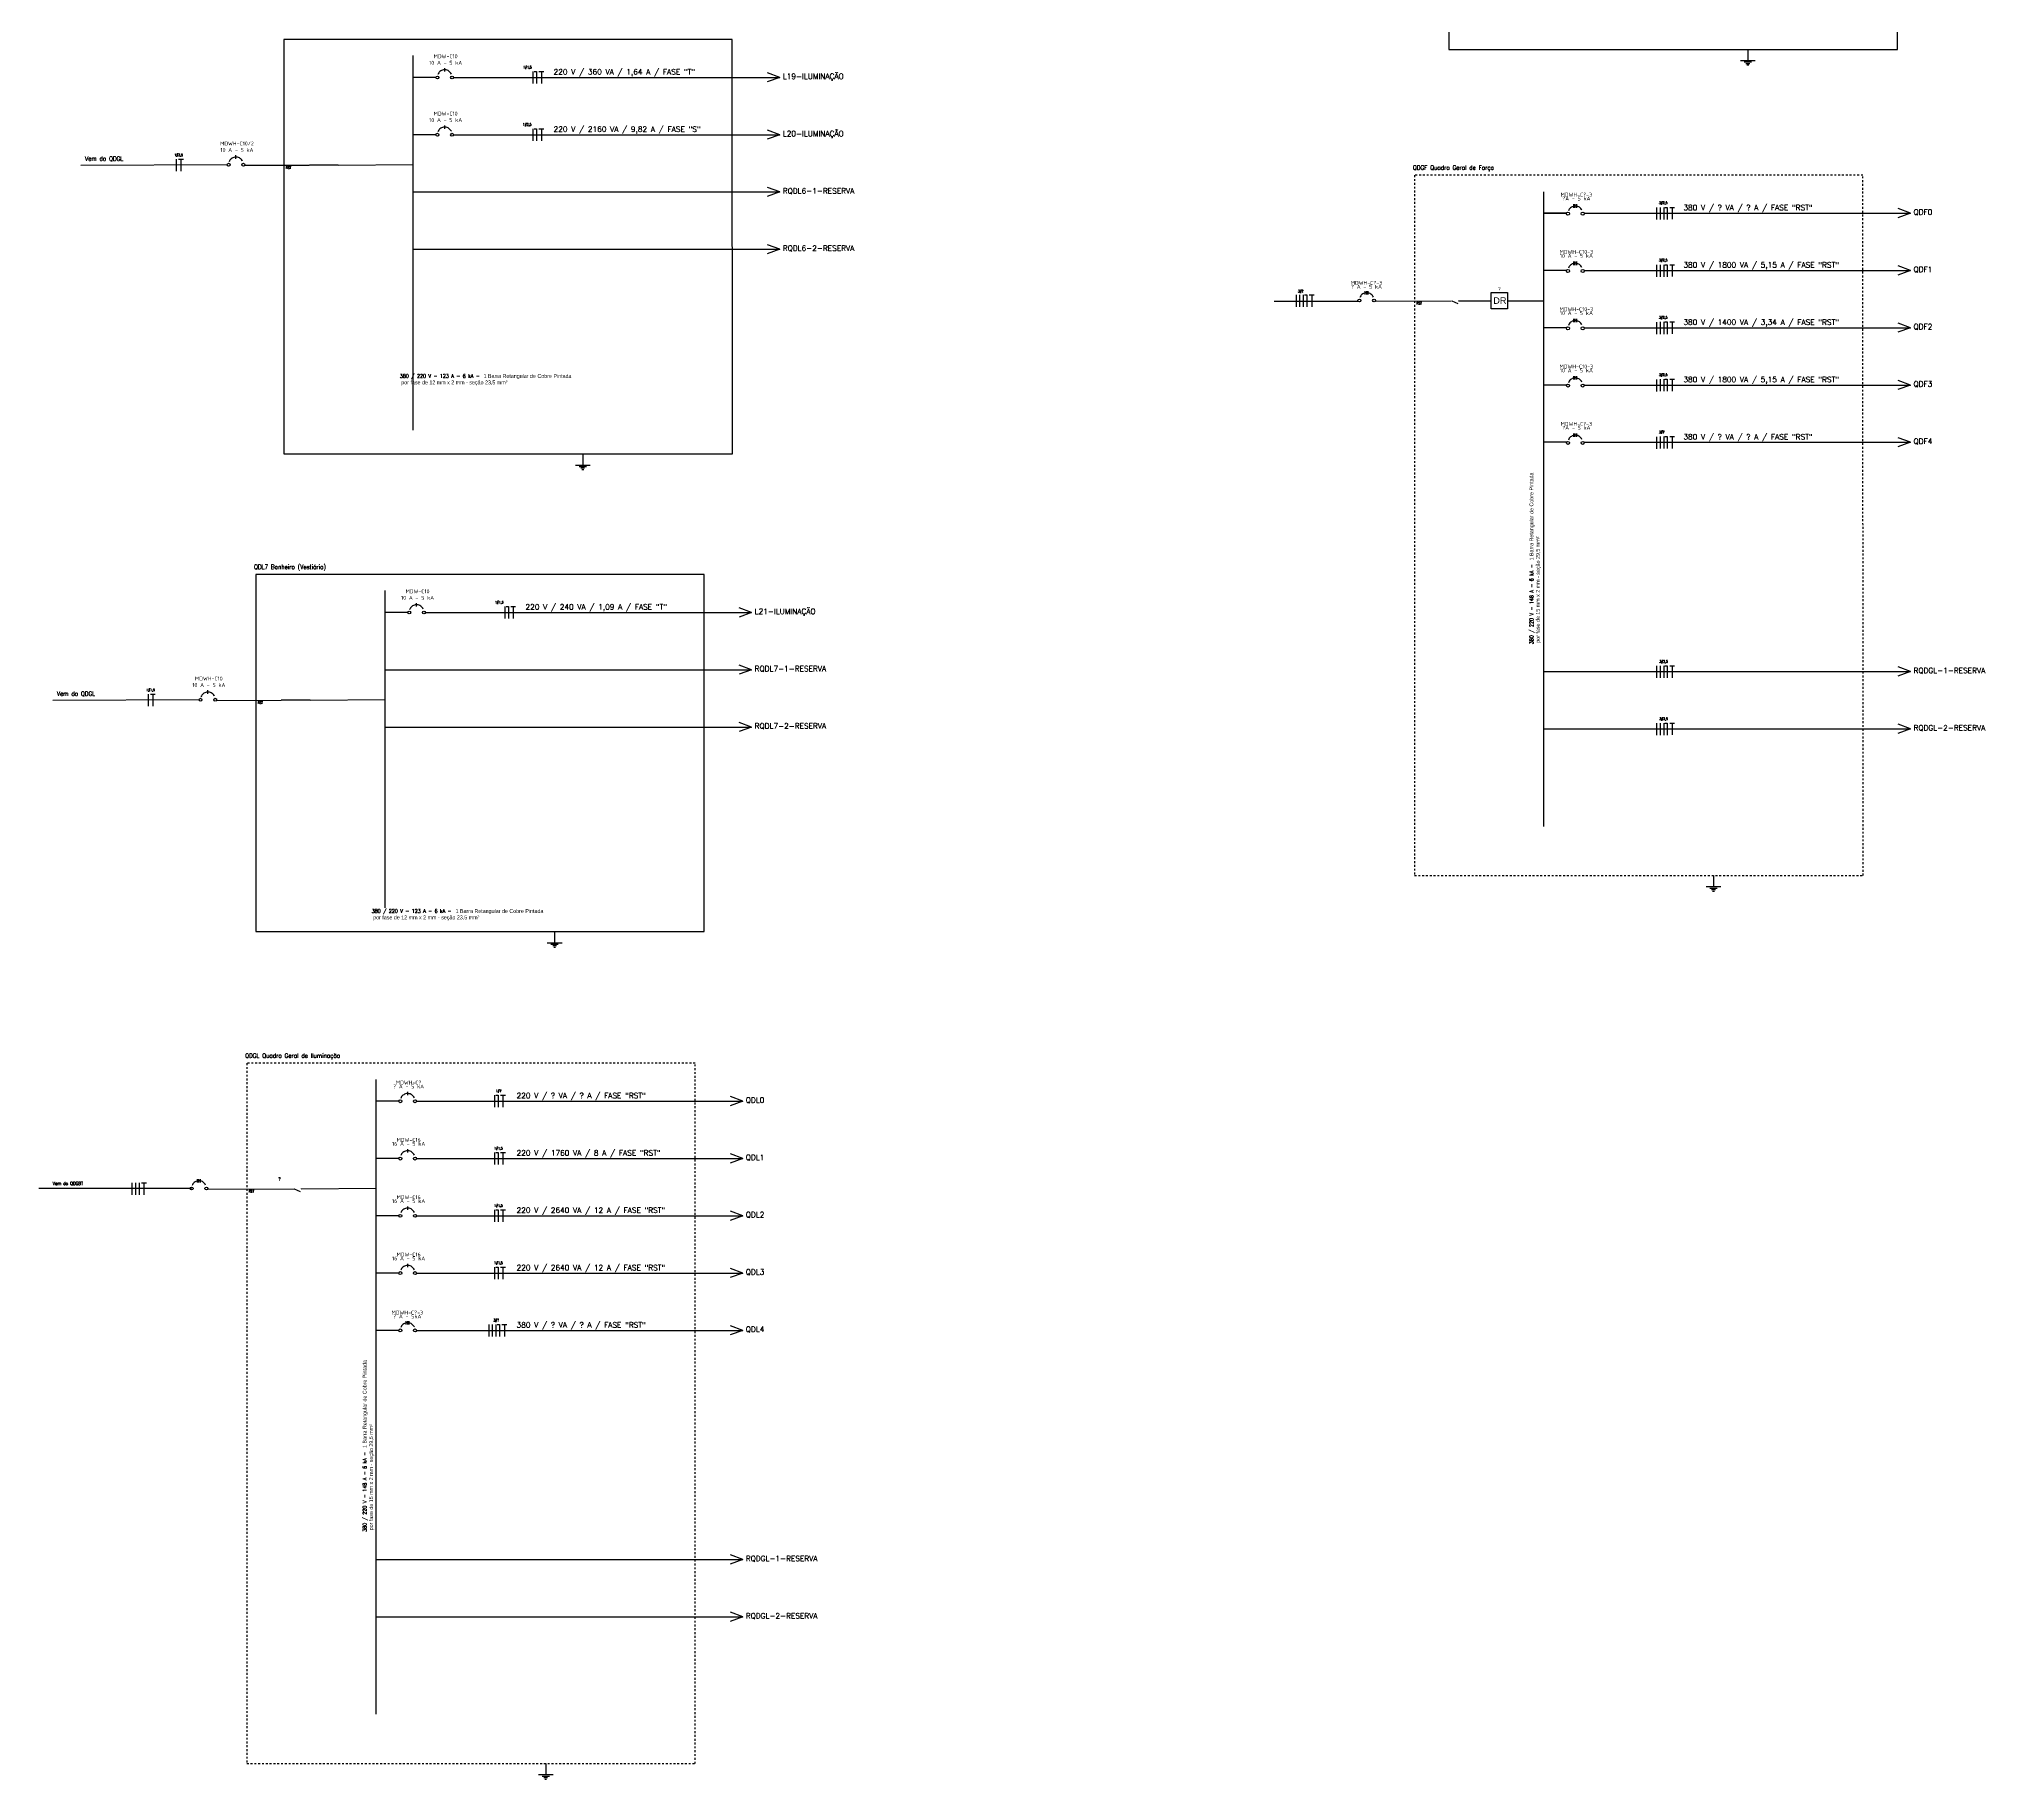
# Model space of a CAD drawing. Extents: x -259 to 641, y -96 to 322.
# Drawn here: x 462.2 to 564.4, y -95.7 to -4.4 of the extents above; entities that cross this region are included whole.
import ezdxf

# ---------------------------------------------------------------- set-up
doc = ezdxf.new("R2010")
doc.units = 0
doc.header["$MEASUREMENT"] = 0
doc.linetypes.add('DASHED2', pattern=[0.375, 0.25, -0.125])
doc.linetypes.add('NULL', pattern=[0])
for name, color, linetype in [('ELET_UNIFILAR_TEXTO', 4, 'Continuous'), ('ELET_UNIFILAR_TEXTO2', 4, 'Continuous'), ('ELT_UNIFILAR_DESENHO', 5, 'Continuous')]:
    doc.layers.add(name, color=color, linetype=linetype)
doc.styles.add('textstyle4', font='arial.ttf')
doc.styles.add('textstyle5', font='')
doc.styles.add('textstyle7', font='romans__.ttf')
doc.styles.get('textstyle5').set_extended_font_data('Standard')

msp = doc.modelspace()

# ---------------------------------------------------------------- hatches: boundary and pattern name
at = {"layer": 'ELT_UNIFILAR_DESENHO', "linetype": 'Continuous', "transparency": 33554687}
h = msp.add_hatch(color=256, dxfattribs=at)
edge = h.paths.add_edge_path(flags=0)
edge.add_arc((536.389, -18.106), 0.0158, 180, 360)
edge.add_arc((536.389, -18.106), 0.0158, 0, 180)
edge = h.paths.add_edge_path(flags=0)
edge.add_arc((536.751, -18.107), 0.0158, 180, 360)
edge.add_arc((536.751, -18.107), 0.0158, 0, 180)
h = msp.add_hatch(color=256, dxfattribs=at)
edge = h.paths.add_edge_path(flags=0)
edge.add_arc((475.615, -64.717), 0.0158, 180, 360)
edge.add_arc((475.615, -64.717), 0.0158, 0, 180)
edge = h.paths.add_edge_path(flags=0)
edge.add_arc((475.977, -64.718), 0.0158, 180, 360)
edge.add_arc((475.977, -64.718), 0.0158, 0, 180)

# ---------------------------------------------------------------- linework, layer by layer
at = {"layer": 'ELT_UNIFILAR_DESENHO'}
for p, q in [((536.253, 13.836), (536.253, -4.908)), ((559.801, -4.908), (559.793, 13.836)), ((498.629, -4.388), (475.089, -4.388)), ((475.089, -4.388), (475.089, -26.139)), ((498.636, -26.139), (498.629, -4.388)), ((536.253, -4.908), (559.801, -4.908)), ((551.948, -4.908), (551.948, -5.49)), ((481.879, -24.891), (481.879, -5.233)), ((483.535, -6.067), (483.535, -5.887)), ((488.169, -6.068), (488.169, -6.7)), ((488.232, -6.068), (488.359, -6.068)), ((488.359, -6.068), (488.359, -6.7)), ((488.484, -6.068), (488.737, -6.068)), ((488.61, -6.068), (488.61, -6.7)), ((551.562, -5.49), (552.334, -5.49)), ((551.755, -5.567), (552.141, -5.567)), ((551.851, -5.644), (552.045, -5.644)), ((551.9, -5.722), (551.996, -5.722)), ((483.072, -6.376), (481.879, -6.376)), ((483.999, -6.376), (501.125, -6.376)), ((501.125, -6.376), (500.465, -6.618)), ((501.125, -6.376), (500.474, -6.136)), ((483.535, -9.074), (483.535, -8.894)), ((488.169, -9.075), (488.169, -9.707)), ((488.232, -9.075), (488.359, -9.075)), ((488.359, -9.075), (488.359, -9.707)), ((488.484, -9.075), (488.737, -9.075)), ((488.61, -9.075), (488.61, -9.707)), ((501.125, -9.384), (500.474, -9.143)), ((483.072, -9.384), (481.879, -9.384)), ((483.999, -9.384), (501.125, -9.384)), ((501.125, -9.384), (500.465, -9.625)), ((464.441, -10.979), (472.116, -10.956)), ((469.437, -10.663), (469.437, -11.295)), ((469.563, -10.663), (469.815, -10.663)), ((469.689, -10.663), (469.689, -11.295)), ((472.579, -10.646), (472.579, -10.466)), ((472.579, -10.646), (472.579, -10.466)), ((473.036, -10.992), (476.427, -10.979)), ((477.943, -10.979), (476.431, -10.98)), ((477.943, -10.979), (481.879, -10.942)), ((501.125, -12.392), (500.474, -12.151)), ((481.879, -12.392), (501.125, -12.392)), ((501.125, -12.392), (500.465, -12.633)), ((541.24, -45.703), (541.24, -12.38)), ((542.813, -13.217), (542.813, -13.037)), ((542.891, -13.217), (542.891, -13.037)), ((542.968, -13.217), (542.968, -13.037)), ((547.151, -13.207), (547.151, -13.839)), ((547.341, -13.2), (547.341, -13.832)), ((547.53, -13.2), (547.53, -13.832)), ((547.593, -13.2), (547.72, -13.2)), ((547.72, -13.2), (547.72, -13.832)), ((547.845, -13.2), (548.098, -13.2)), ((547.972, -13.193), (547.972, -13.824)), ((560.487, -13.501), (559.836, -13.26)), ((542.434, -13.501), (541.24, -13.501)), ((541.24, -13.501), (542.434, -13.501)), ((543.36, -13.501), (560.487, -13.501)), ((560.487, -13.501), (559.826, -13.743)), ((501.125, -15.399), (500.474, -15.159)), ((481.879, -15.399), (501.125, -15.399)), ((501.125, -15.399), (500.465, -15.641)), ((542.813, -16.225), (542.813, -16.044)), ((542.891, -16.225), (542.891, -16.044)), ((542.968, -16.225), (542.968, -16.044)), ((547.151, -16.215), (547.151, -16.847)), ((547.341, -16.208), (547.341, -16.84)), ((547.53, -16.208), (547.53, -16.84)), ((547.593, -16.208), (547.72, -16.208)), ((547.72, -16.208), (547.72, -16.84)), ((547.845, -16.208), (548.098, -16.208)), ((547.972, -16.2), (547.972, -16.832)), ((560.487, -16.509), (559.836, -16.268)), ((542.434, -16.509), (541.24, -16.509)), ((543.36, -16.509), (560.487, -16.509)), ((560.487, -16.509), (559.826, -16.75)), ((527.088, -18.125), (531.484, -18.119)), ((528.229, -17.789), (528.229, -18.42)), ((528.419, -17.788), (528.419, -18.42)), ((528.609, -17.788), (528.609, -18.42)), ((528.672, -17.788), (528.798, -17.788)), ((528.798, -17.788), (528.798, -18.42)), ((528.924, -17.788), (529.176, -17.788)), ((529.05, -17.788), (529.05, -18.42)), ((531.863, -17.772), (531.863, -17.591)), ((531.94, -17.772), (531.94, -17.591)), ((532.017, -17.772), (532.017, -17.591)), ((532.397, -18.117), (536.374, -18.112)), ((536.765, -18.104), (538.471, -18.104)), ((539.329, -18.104), (541.24, -18.104)), ((542.813, -19.232), (542.813, -19.052)), ((542.891, -19.232), (542.891, -19.052)), ((542.968, -19.232), (542.968, -19.052)), ((547.151, -19.223), (547.151, -19.855)), ((547.341, -19.215), (547.341, -19.847)), ((547.53, -19.215), (547.53, -19.847)), ((547.593, -19.215), (547.72, -19.215)), ((547.72, -19.215), (547.72, -19.847)), ((547.845, -19.215), (548.098, -19.215)), ((547.972, -19.208), (547.972, -19.84)), ((560.487, -19.517), (559.836, -19.276)), ((542.434, -19.517), (541.24, -19.517)), ((543.36, -19.517), (560.487, -19.517)), ((560.487, -19.517), (559.826, -19.758)), ((542.813, -22.24), (542.813, -22.06)), ((542.891, -22.24), (542.891, -22.06)), ((542.968, -22.24), (542.968, -22.06)), ((547.151, -22.23), (547.151, -22.862)), ((547.341, -22.223), (547.341, -22.855)), ((547.53, -22.223), (547.53, -22.855)), ((547.593, -22.223), (547.72, -22.223)), ((547.72, -22.223), (547.72, -22.855)), ((547.845, -22.223), (548.098, -22.223)), ((547.972, -22.216), (547.972, -22.848)), ((560.487, -22.524), (559.836, -22.284)), ((542.434, -22.524), (541.24, -22.524)), ((543.36, -22.524), (560.487, -22.524)), ((560.487, -22.524), (559.826, -22.766)), ((542.434, -25.532), (541.24, -25.532)), ((542.813, -25.248), (542.813, -25.068)), ((542.891, -25.248), (542.891, -25.068)), ((542.968, -25.248), (542.968, -25.068)), ((543.36, -25.532), (560.487, -25.532)), ((547.151, -25.238), (547.151, -25.87)), ((547.341, -25.231), (547.341, -25.863)), ((547.53, -25.231), (547.53, -25.863)), ((547.593, -25.231), (547.72, -25.231)), ((547.72, -25.231), (547.72, -25.863)), ((547.845, -25.231), (548.098, -25.231)), ((547.972, -25.224), (547.972, -25.855)), ((560.487, -25.532), (559.826, -25.773)), ((560.487, -25.532), (559.836, -25.291)), ((475.089, -26.139), (498.636, -26.139)), ((490.784, -26.139), (490.784, -26.722)), ((490.398, -26.722), (491.17, -26.722)), ((490.591, -26.799), (490.977, -26.799)), ((490.687, -26.876), (490.88, -26.876)), ((490.736, -26.953), (490.832, -26.953)), ((497.153, -32.472), (473.613, -32.472)), ((473.613, -32.472), (473.613, -51.215)), ((497.16, -51.215), (497.153, -32.472)), ((480.403, -49.966), (480.403, -33.316)), ((481.596, -34.46), (480.403, -34.46)), ((482.059, -34.15), (482.059, -33.97)), ((482.523, -34.46), (499.649, -34.46)), ((486.693, -34.151), (486.693, -34.783)), ((486.756, -34.151), (486.883, -34.151)), ((486.883, -34.151), (486.883, -34.783)), ((487.008, -34.151), (487.261, -34.151)), ((487.134, -34.151), (487.134, -34.783)), ((499.649, -34.46), (498.989, -34.701)), ((499.649, -34.46), (498.998, -34.219)), ((480.403, -37.467), (499.649, -37.467)), ((499.649, -37.467), (498.989, -37.709)), ((499.649, -37.467), (498.998, -37.227)), ((541.24, -37.563), (560.487, -37.563)), ((547.151, -37.269), (547.151, -37.901)), ((547.341, -37.262), (547.341, -37.894)), ((547.53, -37.262), (547.53, -37.894)), ((547.593, -37.262), (547.72, -37.262)), ((547.72, -37.262), (547.72, -37.894)), ((547.845, -37.262), (548.098, -37.262)), ((547.972, -37.255), (547.972, -37.886)), ((560.487, -37.563), (559.826, -37.804)), ((560.487, -37.563), (559.836, -37.322)), ((467.961, -38.746), (467.961, -39.378)), ((468.087, -38.746), (468.339, -38.746)), ((468.213, -38.746), (468.213, -39.378)), ((471.103, -38.729), (471.103, -38.549)), ((471.103, -38.729), (471.103, -38.549)), ((462.965, -39.062), (470.64, -39.039)), ((471.56, -39.076), (474.951, -39.062)), ((476.467, -39.062), (474.955, -39.064)), ((476.467, -39.062), (480.403, -39.025)), ((480.403, -40.475), (499.649, -40.475)), ((499.649, -40.475), (498.989, -40.717)), ((499.649, -40.475), (498.998, -40.234)), ((541.24, -40.571), (560.487, -40.571)), ((547.151, -40.277), (547.151, -40.909)), ((547.341, -40.27), (547.341, -40.902)), ((547.53, -40.27), (547.53, -40.902)), ((547.593, -40.27), (547.72, -40.27)), ((547.72, -40.27), (547.72, -40.902)), ((547.845, -40.27), (548.098, -40.27)), ((547.972, -40.262), (547.972, -40.894)), ((560.487, -40.571), (559.826, -40.812)), ((560.487, -40.571), (559.836, -40.33)), ((549.759, -48.854), (550.531, -48.854)), ((549.952, -48.931), (550.338, -48.931)), ((550.049, -49.009), (550.242, -49.009)), ((550.145, -48.272), (550.145, -48.854)), ((550.097, -49.086), (550.193, -49.086)), ((473.613, -51.215), (497.16, -51.215)), ((488.922, -51.797), (489.694, -51.797)), ((489.115, -51.874), (489.501, -51.874)), ((489.211, -51.952), (489.404, -51.952)), ((489.259, -52.029), (489.356, -52.029)), ((489.308, -51.215), (489.308, -51.797)), ((479.935, -92.293), (479.935, -58.969)), ((481.129, -60.113), (479.935, -60.113)), ((481.592, -59.803), (481.592, -59.623)), ((482.055, -60.113), (499.182, -60.113)), ((486.153, -59.804), (486.153, -60.436)), ((486.216, -59.804), (486.343, -59.804)), ((486.343, -59.804), (486.343, -60.436)), ((486.468, -59.804), (486.721, -59.804)), ((486.595, -59.804), (486.595, -60.436)), ((499.182, -60.113), (498.521, -60.354)), ((499.182, -60.113), (498.531, -59.872)), ((481.129, -63.121), (479.935, -63.121)), ((481.592, -62.811), (481.592, -62.631)), ((482.055, -63.121), (499.182, -63.121)), ((486.153, -62.812), (486.153, -63.444)), ((486.216, -62.812), (486.343, -62.812)), ((486.343, -62.812), (486.343, -63.444)), ((486.468, -62.812), (486.721, -62.812)), ((486.595, -62.812), (486.595, -63.444)), ((499.182, -63.121), (498.521, -63.362)), ((499.182, -63.121), (498.531, -62.88)), ((470.558, -64.383), (470.558, -64.202)), ((470.635, -64.383), (470.635, -64.202)), ((470.713, -64.383), (470.713, -64.202)), ((467.114, -64.399), (467.114, -65.031)), ((467.304, -64.399), (467.304, -65.031)), ((467.493, -64.399), (467.493, -65.031)), ((467.619, -64.399), (467.872, -64.399)), ((467.745, -64.399), (467.745, -65.031)), ((471.092, -64.729), (475.63, -64.723)), ((476, -64.715), (479.935, -64.678)), ((481.129, -66.128), (479.935, -66.128)), ((481.592, -65.819), (481.592, -65.639)), ((482.055, -66.128), (499.182, -66.128)), ((486.153, -65.82), (486.153, -66.452)), ((486.216, -65.82), (486.343, -65.82)), ((486.343, -65.82), (486.343, -66.452)), ((486.468, -65.82), (486.721, -65.82)), ((486.595, -65.82), (486.595, -66.452)), ((499.182, -66.128), (498.521, -66.37)), ((499.182, -66.128), (498.531, -65.888)), ((481.129, -69.136), (479.935, -69.136)), ((481.592, -68.827), (481.592, -68.646)), ((482.055, -69.136), (499.182, -69.136)), ((486.153, -68.827), (486.153, -69.459)), ((486.216, -68.827), (486.343, -68.827)), ((486.343, -68.827), (486.343, -69.459)), ((486.468, -68.827), (486.721, -68.827)), ((486.595, -68.827), (486.595, -69.459)), ((499.182, -69.136), (498.521, -69.377)), ((499.182, -69.136), (498.531, -68.895)), ((481.129, -72.144), (479.935, -72.144)), ((481.514, -71.834), (481.514, -71.654)), ((481.592, -71.834), (481.592, -71.654)), ((481.669, -71.834), (481.669, -71.654)), ((482.055, -72.144), (499.182, -72.144)), ((485.846, -71.843), (485.846, -72.474)), ((486.036, -71.835), (486.036, -72.467)), ((486.225, -71.835), (486.225, -72.467)), ((486.289, -71.835), (486.415, -71.835)), ((486.415, -71.835), (486.415, -72.467)), ((486.54, -71.835), (486.793, -71.835)), ((486.667, -71.835), (486.667, -72.467)), ((499.182, -72.144), (498.521, -72.385)), ((499.182, -72.144), (498.531, -71.903)), ((479.935, -84.175), (499.182, -84.175)), ((499.182, -84.175), (498.521, -84.416)), ((499.182, -84.175), (498.531, -83.934)), ((479.935, -87.183), (499.182, -87.183)), ((499.182, -87.183), (498.521, -87.424)), ((499.182, -87.183), (498.531, -86.942)), ((488.84, -94.884), (488.84, -95.466)), ((488.454, -95.466), (489.226, -95.466)), ((488.647, -95.543), (489.033, -95.543)), ((488.744, -95.62), (488.937, -95.62)), ((488.792, -95.697), (488.888, -95.697))]:
    msp.add_line(p, q, dxfattribs=at)
at = {"layer": 'ELT_UNIFILAR_DESENHO', "linetype": 'DASHED2', "ltscale": 0.05}
for p, q in [((557.99, -11.513), (534.451, -11.513)), ((534.451, -11.513), (534.451, -48.272)), ((557.998, -48.272), (557.99, -11.513)), ((534.451, -48.272), (557.998, -48.272)), ((496.685, -58.125), (473.146, -58.125)), ((473.146, -58.125), (473.146, -94.884)), ((496.693, -94.884), (496.685, -58.125)), ((473.146, -94.884), (496.693, -94.884))]:
    msp.add_line(p, q, dxfattribs=at)
at = {"layer": 'ELT_UNIFILAR_DESENHO', "linetype": 'Continuous'}
for p, q in [((536.404, -18.112), (536.729, -18.243)), ((470.25, -64.697), (462.233, -64.697)), ((475.63, -64.723), (475.955, -64.854))]:
    msp.add_line(p, q, dxfattribs=at)
at = {"layer": 'ELT_UNIFILAR_DESENHO'}
for points in [[(483.885, -6.2), (483.861, -6.155), (483.831, -6.115), (483.796, -6.078), (483.757, -6.046), (483.714, -6.02), (483.667, -6), (483.619, -5.986), (483.569, -5.978), (483.518, -5.977), (483.468, -5.983), (483.419, -5.995), (483.372, -6.013), (483.328, -6.037), (483.287, -6.067), (483.251, -6.102), (483.219, -6.141), (483.193, -6.184), (483.172, -6.231)], [(483.885, -9.207), (483.861, -9.163), (483.831, -9.122), (483.796, -9.086), (483.757, -9.054), (483.714, -9.028), (483.667, -9.008), (483.619, -8.993), (483.569, -8.986), (483.518, -8.985), (483.468, -8.99), (483.419, -9.002), (483.372, -9.021), (483.328, -9.045), (483.287, -9.075), (483.251, -9.11), (483.219, -9.149), (483.193, -9.192), (483.172, -9.238)], [(472.929, -10.779), (472.905, -10.735), (472.875, -10.694), (472.84, -10.657), (472.801, -10.626), (472.757, -10.6), (472.711, -10.579), (472.663, -10.565), (472.613, -10.557), (472.562, -10.556), (472.512, -10.562), (472.463, -10.574), (472.416, -10.592), (472.372, -10.616), (472.331, -10.646), (472.294, -10.681), (472.263, -10.721), (472.237, -10.764), (472.216, -10.81)], [(543.24, -13.35), (543.216, -13.305), (543.186, -13.265), (543.151, -13.228), (543.112, -13.197), (543.069, -13.17), (543.023, -13.15), (542.974, -13.136), (542.924, -13.128), (542.874, -13.127), (542.823, -13.133), (542.774, -13.145), (542.727, -13.163), (542.683, -13.187), (542.642, -13.217), (542.606, -13.252), (542.574, -13.291), (542.548, -13.335), (542.528, -13.381)], [(543.24, -16.357), (543.216, -16.313), (543.186, -16.272), (543.151, -16.236), (543.112, -16.204), (543.069, -16.178), (543.023, -16.158), (542.974, -16.144), (542.924, -16.136), (542.874, -16.135), (542.823, -16.14), (542.774, -16.152), (542.727, -16.171), (542.683, -16.195), (542.642, -16.225), (542.606, -16.26), (542.574, -16.299), (542.548, -16.342), (542.528, -16.389)], [(532.29, -17.904), (532.266, -17.86), (532.236, -17.819), (532.201, -17.783), (532.161, -17.751), (532.118, -17.725), (532.072, -17.705), (532.024, -17.691), (531.974, -17.683), (531.923, -17.682), (531.873, -17.687), (531.824, -17.699), (531.777, -17.718), (531.733, -17.742), (531.692, -17.772), (531.655, -17.807), (531.624, -17.846), (531.597, -17.889), (531.577, -17.936)], [(538.471, -17.674), (539.329, -17.674), (539.329, -18.533), (538.471, -18.533), (538.471, -17.674)], [(543.24, -19.365), (543.216, -19.321), (543.186, -19.28), (543.151, -19.244), (543.112, -19.212), (543.069, -19.186), (543.023, -19.165), (542.974, -19.151), (542.924, -19.144), (542.874, -19.143), (542.823, -19.148), (542.774, -19.16), (542.727, -19.178), (542.683, -19.203), (542.642, -19.233), (542.606, -19.267), (542.574, -19.307), (542.548, -19.35), (542.528, -19.396)], [(543.24, -22.373), (543.216, -22.329), (543.186, -22.288), (543.151, -22.251), (543.112, -22.22), (543.069, -22.194), (543.023, -22.173), (542.974, -22.159), (542.924, -22.151), (542.874, -22.15), (542.823, -22.156), (542.774, -22.168), (542.727, -22.186), (542.683, -22.21), (542.642, -22.24), (542.606, -22.275), (542.574, -22.315), (542.548, -22.358), (542.528, -22.404)], [(543.24, -25.381), (543.216, -25.336), (543.186, -25.296), (543.151, -25.259), (543.112, -25.228), (543.069, -25.201), (543.023, -25.181), (542.974, -25.167), (542.924, -25.159), (542.874, -25.158), (542.823, -25.164), (542.774, -25.176), (542.727, -25.194), (542.683, -25.218), (542.642, -25.248), (542.606, -25.283), (542.574, -25.322), (542.548, -25.366), (542.528, -25.412)], [(482.409, -34.283), (482.385, -34.239), (482.355, -34.198), (482.32, -34.162), (482.281, -34.13), (482.238, -34.104), (482.191, -34.083), (482.143, -34.069), (482.093, -34.062), (482.042, -34.06), (481.992, -34.066), (481.943, -34.078), (481.896, -34.096), (481.852, -34.121), (481.811, -34.15), (481.775, -34.185), (481.743, -34.225), (481.717, -34.268), (481.696, -34.314)], [(471.453, -38.862), (471.429, -38.818), (471.399, -38.777), (471.364, -38.741), (471.325, -38.709), (471.281, -38.683), (471.235, -38.663), (471.187, -38.649), (471.137, -38.641), (471.086, -38.64), (471.036, -38.645), (470.987, -38.657), (470.94, -38.676), (470.896, -38.7), (470.855, -38.73), (470.818, -38.765), (470.787, -38.804), (470.76, -38.847), (470.74, -38.893)], [(481.942, -59.936), (481.917, -59.892), (481.887, -59.851), (481.852, -59.815), (481.813, -59.783), (481.77, -59.757), (481.724, -59.736), (481.675, -59.722), (481.625, -59.715), (481.575, -59.714), (481.525, -59.719), (481.475, -59.731), (481.428, -59.749), (481.384, -59.774), (481.343, -59.804), (481.307, -59.838), (481.275, -59.878), (481.249, -59.921), (481.229, -59.967)], [(481.942, -62.944), (481.917, -62.9), (481.887, -62.859), (481.852, -62.822), (481.813, -62.791), (481.77, -62.765), (481.724, -62.744), (481.675, -62.73), (481.625, -62.722), (481.575, -62.721), (481.525, -62.727), (481.475, -62.739), (481.428, -62.757), (481.384, -62.781), (481.343, -62.811), (481.307, -62.846), (481.275, -62.886), (481.249, -62.929), (481.229, -62.975)], [(470.985, -64.515), (470.961, -64.471), (470.931, -64.43), (470.896, -64.394), (470.857, -64.362), (470.814, -64.336), (470.767, -64.316), (470.719, -64.302), (470.669, -64.294), (470.619, -64.293), (470.568, -64.298), (470.519, -64.31), (470.472, -64.329), (470.428, -64.353), (470.387, -64.383), (470.351, -64.418), (470.319, -64.457), (470.293, -64.5), (470.273, -64.547)], [(481.942, -65.952), (481.917, -65.907), (481.887, -65.867), (481.852, -65.83), (481.813, -65.798), (481.77, -65.772), (481.724, -65.752), (481.675, -65.738), (481.625, -65.73), (481.575, -65.729), (481.525, -65.735), (481.475, -65.747), (481.428, -65.765), (481.384, -65.789), (481.343, -65.819), (481.307, -65.854), (481.275, -65.893), (481.249, -65.937), (481.229, -65.983)], [(481.942, -68.959), (481.917, -68.915), (481.887, -68.874), (481.852, -68.838), (481.813, -68.806), (481.77, -68.78), (481.724, -68.76), (481.675, -68.746), (481.625, -68.738), (481.575, -68.737), (481.525, -68.742), (481.475, -68.754), (481.428, -68.773), (481.384, -68.797), (481.343, -68.827), (481.307, -68.862), (481.275, -68.901), (481.249, -68.944), (481.229, -68.99)], [(481.942, -71.967), (481.917, -71.923), (481.887, -71.882), (481.852, -71.846), (481.813, -71.814), (481.77, -71.788), (481.724, -71.767), (481.675, -71.753), (481.625, -71.746), (481.575, -71.745), (481.525, -71.75), (481.475, -71.762), (481.428, -71.78), (481.384, -71.805), (481.343, -71.834), (481.307, -71.869), (481.275, -71.909), (481.249, -71.952), (481.229, -71.998)]]:
    msp.add_lwpolyline(points, dxfattribs=at)
for centre in [(483.15, -6.381), (483.922, -6.381), (483.15, -9.389), (483.922, -9.389), (472.193, -10.961), (472.966, -10.961), (542.505, -13.531), (543.277, -13.531), (542.505, -16.539), (543.277, -16.539), (531.554, -18.086), (532.327, -18.086), (542.505, -19.547), (543.277, -19.547), (542.505, -22.555), (543.277, -22.555), (542.505, -25.562), (543.277, -25.562), (481.673, -34.465), (482.446, -34.465), (470.717, -39.044), (471.49, -39.044), (481.206, -60.118), (481.978, -60.118), (481.206, -63.126), (481.978, -63.126), (470.25, -64.697), (471.022, -64.697), (481.206, -66.133), (481.978, -66.133), (481.206, -69.141), (481.978, -69.141), (481.206, -72.149), (481.978, -72.149)]:
    msp.add_circle(centre, 0.0772, dxfattribs=at)

# ---------------------------------------------------------------- texts
at = {"layer": 'ELET_UNIFILAR_TEXTO'}
for s, insert, char_height, attachment_point, style in [('{\\Fisocp|c0;MDW-C10\\P\\Fisocp2|c0;10 A - 5 kA\\H1.00174x; }', (483.586, -5.711), 0.20406, 8, 'textstyle4'), ('\\A1;\\pi-0.22567;1#1,5', (487.878, -5.778), 0.12638, 1, 'textstyle5'), ('{\\Fisocp|c0;MDW-C10\\P\\Fisocp2|c0;10 A - 5 kA\\H1.00174x; }', (483.586, -8.719), 0.20406, 8, 'textstyle4'), ('\\A1;\\pi-0.23771;1#2,5', (487.878, -8.786), 0.12638, 1, 'textstyle5'), ('{\\Fisocp|c0;MDWH-C10/2\\P\\Fisocp2|c0;10 A - 5 kA\\H1.00174x; }', (472.629, -10.29), 0.20406, 8, 'textstyle4'), ('Vem do QDGL', (464.654, -10.525), 0.23696, 1, 'textstyle5'), ('\\A1;1#2,5', (469.344, -10.381), 0.1264, 1, 'textstyle5'), ('RST', (475.192, -11.05), 0.1264, 1, 'textstyle5'), ('RST', (475.192, -11.05), 0.1264, 1, 'textstyle5'), ('RST', (534.553, -18.174), 0.1264, 1, 'textstyle5'), ('RST', (534.553, -18.174), 0.1264, 1, 'textstyle5'), ('\\A1;380 / 220 V - 123 A - 6 kA - {\\A0;\\fArial|b0|i0|c0|p34; \\Ftxt|c0;1 Barra Retangular de Cobre Pintada\\P por fase de 12 mm x 2 mm - seção 23,5 mm\\fArial|b0|i0|c0|p34;²}', (481.178, -21.949), 0.202345, 1, 'textstyle5'), ('QDL7 Banheiro (Vestiário)', (473.526, -31.952), 0.23696, 1, 'textstyle5'), ('{\\Fisocp|c0;MDW-C10\\P\\Fisocp2|c0;10 A - 5 kA\\H1.00174x; }', (482.11, -33.794), 0.20406, 8, 'textstyle4'), ('\\A1;\\pi-0.22567;1#1,5', (486.402, -33.862), 0.12638, 1, 'textstyle5'), ('Vem do QDGL', (463.178, -38.608), 0.23696, 1, 'textstyle5'), ('\\A1;1#1,5', (467.868, -38.464), 0.1264, 1, 'textstyle5'), ('{\\Fisocp|c0;MDWH-C10\\P\\Fisocp2|c0;10 A - 5 kA\\H1.00174x; }', (471.153, -38.374), 0.20406, 8, 'textstyle4'), ('RST', (473.716, -39.133), 0.1264, 1, 'textstyle5'), ('RST', (473.716, -39.133), 0.1264, 1, 'textstyle5'), ('\\A1;380 / 220 V - 123 A - 6 kA - {\\A0;\\fArial|b0|i0|c0|p34; \\Ftxt|c0;1 Barra Retangular de Cobre Pintada\\P por fase de 12 mm x 2 mm - seção 23,5 mm\\fArial|b0|i0|c0|p34;²}', (479.702, -50.032), 0.202345, 1, 'textstyle5'), ('RST', (473.248, -64.786), 0.1264, 1, 'textstyle5'), ('RST', (473.248, -64.786), 0.1264, 1, 'textstyle5')]:
    msp.add_mtext(s, dxfattribs=dict(at, insert=insert, char_height=char_height, attachment_point=attachment_point, style=style))
at = {"layer": 'ELET_UNIFILAR_TEXTO', "attachment_point": 1, "style": 'textstyle5'}
for s, insert, char_height, width in [('QDGF Quadro Geral de Força', (534.364, -10.993), 0.23696, 7.18793), ('\\A1;3#2,5', (547.279, -12.895), 0.1264, 0.9874), ('\\A1;3#2,5', (547.279, -15.903), 0.1264, 0.9874), ('\\A1;3#?', (528.327, -17.533), 0.1264, 0.9874), ('\\A1;3#2,5', (547.279, -18.911), 0.1264, 0.9874), ('\\A1;3#2,5', (547.279, -21.918), 0.1264, 0.9874), ('\\A1;3#?', (547.279, -24.926), 0.1264, 0.9874), ('\\A1;\\pi0.24395;3#2,5', (547.054, -36.972), 0.12638, 0.9874), ('\\A1;\\pi0.24395;3#2,5', (547.054, -39.98), 0.12638, 0.9874), ('QDGL Quadro Geral de Iluminação', (473.059, -57.605), 0.23696, 7.18793), ('\\A1;\\pi0.35529;1#?', (485.862, -59.515), 0.12638, 0.9874), ('\\A1;\\pi0.26803;1#1,5', (485.862, -62.523), 0.12638, 0.9874), ('Vem do QDGBT', (462.96, -64.345), 0.17163, 2.5716), ('?', (474.801, -64.118), 0.172, 2.5716), ('\\A1;\\pi0.26803;1#1,5', (485.862, -65.53), 0.12638, 0.9874), ('\\A1;\\pi0.26803;1#1,5', (485.862, -68.538), 0.12638, 0.9874), ('\\A1;\\pi0.34325;3#?', (485.749, -71.546), 0.12638, 0.9874)]:
    msp.add_mtext(s, dxfattribs=dict(at, insert=insert, char_height=char_height, width=width))
at = {"layer": 'ELET_UNIFILAR_TEXTO', "char_height": 0.20406, "width": 3.87486, "attachment_point": 8, "line_spacing_factor": 0.6, "style": 'textstyle4'}
for s, insert in [('{\\Fisocp|c0;MDWH-C?-3\\P\\Fisocp2|c0;?A - 5 kA\\H1.67119x; }', (542.947, -12.839)), ('{\\Fisocp|c0;MDWH-C10-3\\P\\Fisocp2|c0;10 A - 5 kA\\H1.67119x; }', (542.947, -15.846)), ('{\\Fisocp|c0;MDWH-C?-3\\P\\Fisocp2|c0;? A - 5 kA\\H1.67119x; }', (531.929, -17.468)), ('{\\Fisocp|c0;?}', (538.9, -17.592)), ('{\\Fisocp|c0;MDWH-C10-3\\P\\Fisocp2|c0;10 A - 5 kA\\H1.67119x; }', (542.947, -18.854)), ('{\\Fisocp|c0;MDWH-C10-3\\P\\Fisocp2|c0;10 A - 5 kA\\H1.67119x; }', (542.947, -21.862)), ('{\\Fisocp|c0;MDWH-C?-3\\P\\Fisocp2|c0;?A - 5 kA\\H1.67119x; }', (542.947, -24.87)), ('{\\Fisocp|c0;MDWH-C?\\P\\Fisocp2|c0;? A - 5 kA\\H1.67119x; }', (481.642, -59.447)), ('{\\Fisocp|c0;MDW-C16\\P\\Fisocp2|c0;16 A - 5 kA\\H1.67119x; }', (481.642, -62.455)), ('{\\Fisocp|c0;MDW-C16\\P\\Fisocp2|c0;16 A - 5 kA\\H1.67119x; }', (481.642, -65.463)), ('\\pt2.24469;{\\Fisocp|c0;MDW-C16\\P\\ptz;\\Fisocp2|c0;16 A - 5 kA\\H1.67119x; }', (481.642, -68.471)), ('{\\Fisocp|c0;MDWH-C?-3\\P? A - 5kA\\H1.67119x; }', (481.572, -71.519))]:
    msp.add_mtext(s, dxfattribs=dict(at, insert=insert))
at = {"layer": 'ELET_UNIFILAR_TEXTO', "insert": (540.486, -36.13), "char_height": 0.202345, "attachment_point": 1, "rotation": 90, "style": 'textstyle5'}
msp.add_mtext('\\A1;380 / 220 V - 148 A - 6 kA - {\\A0;\\fArial|b0|i0|c0|p34; \\Ftxt|c0;1 Barra Retangular de Cobre Pintada\\P por fase de 15 mm x 2 mm - seção 29,5 mm\\fArial|b0|i0|c0|p34;²}', dxfattribs=at)
at = {"layer": 'ELET_UNIFILAR_TEXTO', "insert": (479.234, -82.719), "char_height": 0.202345, "width": 12.72512, "attachment_point": 1, "rotation": 90, "style": 'textstyle5'}
msp.add_mtext('\\A1;380 / 220 V - 148 A - 6 kA - {\\A0;\\fArial|b0|i0|c0|p34; \\Ftxt|c0;1 Barra Retangular de Cobre Pintada\\P por fase de 15 mm x 2 mm - seção 29,5 mm\\fArial|b0|i0|c0|p34;²}', dxfattribs=at)
at = {"layer": 'ELET_UNIFILAR_TEXTO2', "char_height": 0.28356, "attachment_point": 1, "style": 'textstyle7'}
for s, insert in [('220 V / 360 VA / 1,64 A / FASE "T"', (489.253, -5.944)), ('L19-ILUMINAÇÃO', (501.286, -6.179)), ('220 V / 2160 VA / 9,82 A / FASE "S"', (489.253, -8.952)), ('L20-ILUMINAÇÃO', (501.286, -9.187)), ('RQDL6-1-RESERVA', (501.286, -12.195)), ('RQDL6-2-RESERVA', (501.286, -15.203)), ('220 V / 240 VA / 1,09 A / FASE "T"', (487.777, -34.028)), ('L21-ILUMINAÇÃO', (499.81, -34.263)), ('RQDL7-1-RESERVA', (499.81, -37.271)), ('RQDL7-2-RESERVA', (499.81, -40.278))]:
    msp.add_mtext(s, dxfattribs=dict(at, insert=insert))
at = {"layer": 'ELET_UNIFILAR_TEXTO2', "attachment_point": 1, "style": 'textstyle7'}
for s, insert, char_height, width in [('380 V / ? VA / ? A / FASE "RST"', (548.566, -13.069), 0.28356, 9.86731), ('QDF0', (560.648, -13.304), 0.2836, 3.00015), ('380 V / 1800 VA / 5,15 A / FASE "RST"', (548.566, -16.077), 0.28356, 9.86731), ('QDF1', (560.648, -16.312), 0.2836, 3.00015), ('380 V / 1400 VA / 3,34 A / FASE "RST"', (548.566, -19.085), 0.28356, 9.86731), ('QDF2', (560.648, -19.32), 0.2836, 3.00015), ('380 V / 1800 VA / 5,15 A / FASE "RST"', (548.566, -22.092), 0.28356, 9.86731), ('QDF3', (560.648, -22.328), 0.2836, 3.00015), ('380 V / ? VA / ? A / FASE "RST"', (548.566, -25.1), 0.28356, 9.86731), ('QDF4', (560.648, -25.335), 0.2836, 3.00015), ('RQDGL-1-RESERVA', (560.648, -37.366), 0.28356, 3.00015), ('RQDGL-2-RESERVA', (560.648, -40.374), 0.28356, 3.00015), ('220 V / ? VA / ? A / FASE "RST" ', (487.309, -59.681), 0.28356, 9.25609), ('QDL0', (499.343, -59.916), 0.2836, 3.00015), ('220 V / 1760 VA / 8 A / FASE "RST" ', (487.309, -62.688), 0.28356, 9.25609), ('QDL1', (499.343, -62.924), 0.2836, 3.00015), ('220 V / 2640 VA / 12 A / FASE "RST" ', (487.309, -65.696), 0.28356, 9.25609), ('QDL2', (499.343, -65.931), 0.2836, 3.00015), ('220 V / 2640 VA / 12 A / FASE "RST" ', (487.309, -68.711), 0.28356, 9.25609), ('QDL3', (499.343, -68.939), 0.2836, 3.00015), ('380 V / ? VA / ? A / FASE "RST"  ', (487.309, -71.719), 0.28356, 9.25609), ('QDL4', (499.343, -71.947), 0.2836, 3.00015), ('RQDGL-1-RESERVA', (499.343, -83.978), 0.28356, 3.00015), ('RQDGL-2-RESERVA', (499.343, -86.986), 0.28356, 3.00015)]:
    msp.add_mtext(s, dxfattribs=dict(at, insert=insert, char_height=char_height, width=width))
at = {"layer": 'ELT_UNIFILAR_DESENHO', "linetype": 'NULL', "insert": (538.583, -18.263), "char_height": 0.3433, "width": 1.38556, "attachment_point": 7, "line_spacing_factor": 0.6, "style": 'textstyle4'}
msp.add_mtext('DR', dxfattribs=at)

doc.saveas('drawing.dxf')
